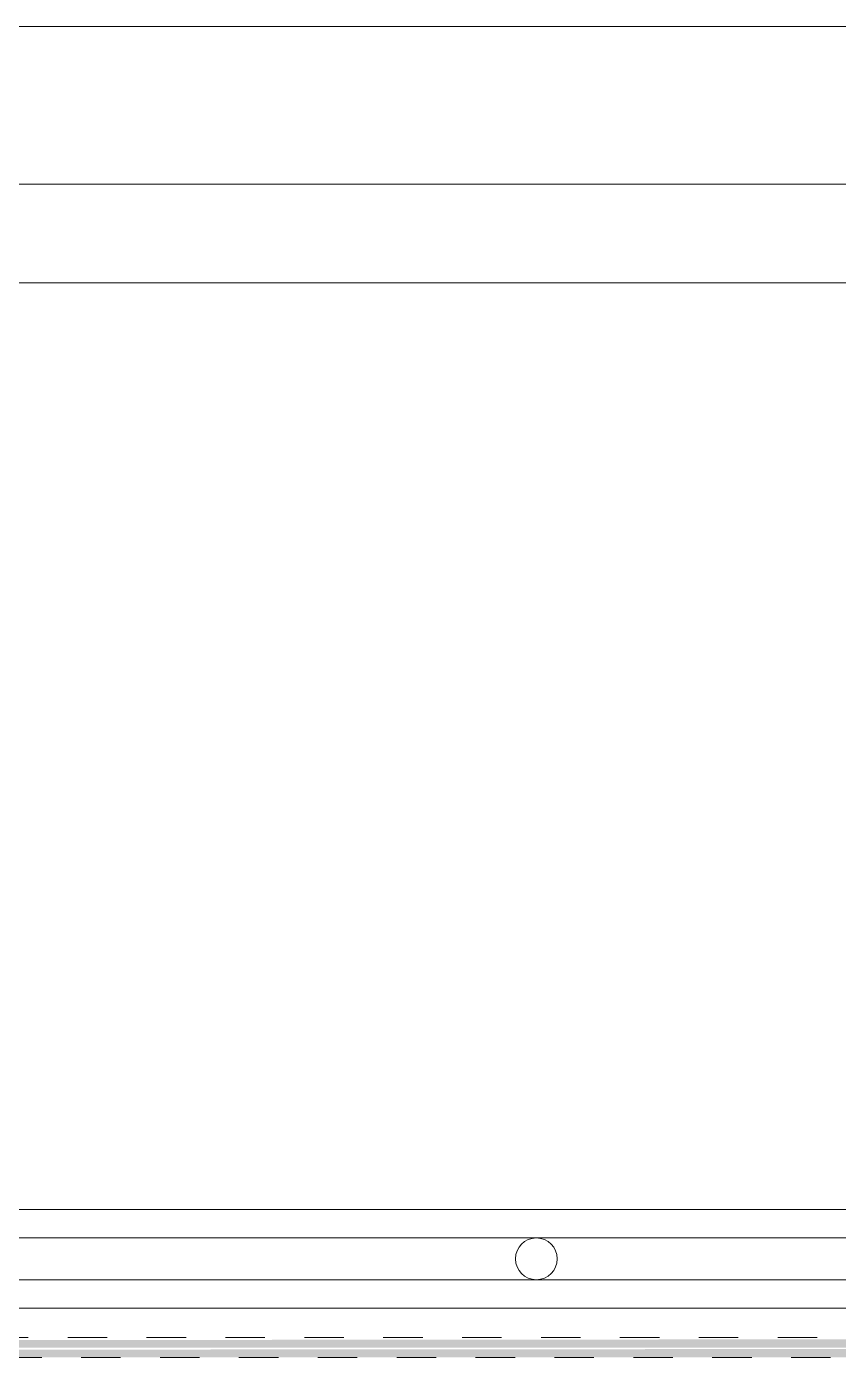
# Model space of a CAD drawing. Header units: metres. Extents: x 5 to 242, y -3 to 162.
# Drawn here: x 146.184 to 148.242, y 103.839 to 107.214 of the extents above; entities that cross this region are included whole.
import ezdxf

# ---------------------------------------------------------------- set-up
doc = ezdxf.new("R2010")
doc.units = ezdxf.units.M
doc.linetypes.add('Aligning Line', pattern=[0.012, 0.006, -0.006])
doc.layers.add('1053_ARQ_BASE_MATADOURO_2_dwg', color=7, linetype='Continuous', lineweight=5, true_color=0x767676)
doc.layers.add('1053_ARQ_BASE_MATADOURO_dwg', color=7, linetype='Continuous', lineweight=5, true_color=0x767676)
doc.layers.add('A-PISO', color=7, linetype='Continuous', lineweight=5)
doc.layers.add('P-PIPE', color=7, linetype='Continuous', lineweight=5)

# ---------------------------------------------------------------- blocks, each defined once
blk = doc.blocks.new('1053_ARQ_BASE_MATADOURO_dwg-3625622-TÉRREO 1_20')
at = {"color": 253, "lineweight": 5, "true_color": 0xaaaaaa, "flags": 128}
for points in [[(118.6431, 107.0202), (118.6431, 107.2142), (123.7931, 107.2142), (123.7931, 106.8142)], [(118.6431, 106.5642), (124.0431, 106.5642), (124.0431, 107.2142)], [(123.7931, 106.8142), (118.6431, 106.8142), (118.6431, 107.0079)]]:
    blk.add_lwpolyline(points, dxfattribs=at)
blk = doc.blocks.new('1053_ARQ_BASE_MATADOURO_2_dwg-3637054-TÉRREO 1_20')
at = {"layer": 'A-PISO', "color": 253, "true_color": 0xaaaaaa}
for p, q in [((118.5181, 70.9562), (126.1431, 70.9562)), ((118.5181, 70.8502), (126.1431, 70.8502))]:
    blk.add_line(p, q, dxfattribs=at)
at = {"layer": 'A-PISO', "color": 253, "true_color": 0xaaaaaa, "flags": 128}
for points in [[(126.1431, 70.7782), (118.3931, 70.7782), (118.3931, 74.0282)], [(118.6431, 73.6282), (123.7931, 73.6282), (123.7931, 74.0282)], [(118.6431, 73.3782), (124.0431, 73.3782), (124.0431, 74.0282), (118.6431, 74.0282)], [(126.1431, 74.0282), (126.1431, 71.0282), (118.6431, 71.0282), (118.6431, 73.8219)]]:
    blk.add_lwpolyline(points, dxfattribs=at)
at = {"layer": 'A-PISO', "color": 253, "true_color": 0xaaaaaa}
blk.add_circle((121.0775, 70.9031), 0.053, dxfattribs=at)

msp = doc.modelspace()

# ---------------------------------------------------------------- hatches: boundary and pattern name
at = {"layer": 'P-PIPE', "true_color": 0xc0c0c0}
for points in [[(153.1882, 103.8642), (153.1882, 103.8892), (144.7223, 103.8819), (144.7223, 103.8642), (152.8906, 103.8642)], [(151.6133, 103.8392), (153.1882, 103.8465), (153.1882, 103.8642), (144.7223, 103.8577), (144.7223, 103.8392), (149.0587, 103.8392)]]:
    msp.add_hatch(color=9, dxfattribs=at).paths.add_polyline_path(points)

# ---------------------------------------------------------------- linework, layer by layer
at = {"layer": 'P-PIPE', "linetype": 'Aligning Line', "lineweight": 15}
for p, q in [((153.1882, 103.8892), (144.7223, 103.8892)), ((144.7223, 103.8392), (153.1882, 103.8392))]:
    msp.add_line(p, q, dxfattribs=at)

# ---------------------------------------------------------------- block references
at = {"layer": '1053_ARQ_BASE_MATADOURO_2_dwg', "color": 253, "true_color": 0xaaaaaa}
msp.add_blockref('1053_ARQ_BASE_MATADOURO_2_dwg-3637054-TÉRREO 1_20', (26.3988, 33.186), dxfattribs=at)
at = {"layer": '1053_ARQ_BASE_MATADOURO_dwg', "color": 253, "true_color": 0xaaaaaa}
msp.add_blockref('1053_ARQ_BASE_MATADOURO_dwg-3625622-TÉRREO 1_20', (26.3988, 0), dxfattribs=at)

doc.saveas('drawing.dxf')
